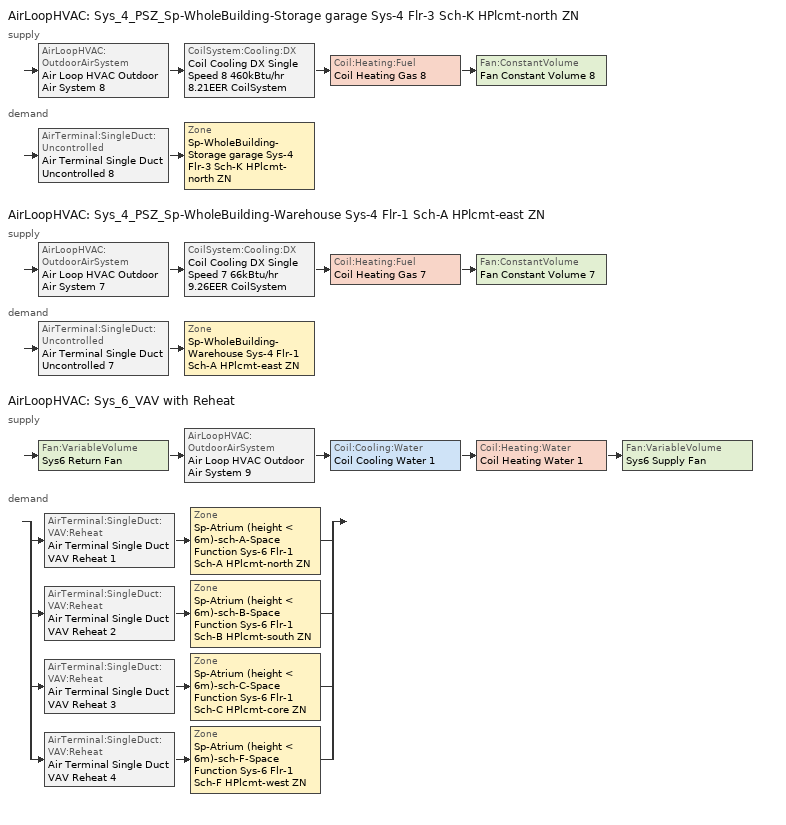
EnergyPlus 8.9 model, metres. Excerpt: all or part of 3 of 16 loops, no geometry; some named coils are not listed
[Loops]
AirLoopHVAC 'Sys_4_PSZ_Sp-WholeBuilding-Storage garage Sys-4 Flr-3 Sch-K HPlcmt-north ZN'
 supply: AirLoopHVAC:OutdoorAirSystem 'Air Loop HVAC Outdoor Air System 8' > CoilSystem:Cooling:DX 'Coil Cooling DX Single Speed 8 460kBtu/hr 8.21EER CoilSystem' > Coil:Heating:Fuel 'Coil Heating Gas 8' > Fan:ConstantVolume 'Fan Constant Volume 8'
 demand: AirTerminal:SingleDuct:Uncontrolled 'Air Terminal Single Duct Uncontrolled 8' > Zone 'Sp-WholeBuilding-Storage garage Sys-4 Flr-3 Sch-K HPlcmt-north ZN'
AirLoopHVAC 'Sys_4_PSZ_Sp-WholeBuilding-Warehouse Sys-4 Flr-1 Sch-A HPlcmt-east ZN'
 supply: AirLoopHVAC:OutdoorAirSystem 'Air Loop HVAC Outdoor Air System 7' > CoilSystem:Cooling:DX 'Coil Cooling DX Single Speed 7 66kBtu/hr 9.26EER CoilSystem' > Coil:Heating:Fuel 'Coil Heating Gas 7' > Fan:ConstantVolume 'Fan Constant Volume 7'
 demand: AirTerminal:SingleDuct:Uncontrolled 'Air Terminal Single Duct Uncontrolled 7' > Zone 'Sp-WholeBuilding-Warehouse Sys-4 Flr-1 Sch-A HPlcmt-east ZN'
AirLoopHVAC 'Sys_6_VAV with Reheat'
 supply: Fan:VariableVolume 'Sys6 Return Fan' > AirLoopHVAC:OutdoorAirSystem 'Air Loop HVAC Outdoor Air System 9' > Coil:Cooling:Water 'Coil Cooling Water 1' > Coil:Heating:Water 'Coil Heating Water 1' > Fan:VariableVolume 'Sys6 Supply Fan'
 demand: split
  | AirTerminal:SingleDuct:VAV:Reheat 'Air Terminal Single Duct VAV Reheat 1' > Zone 'Sp-Atrium (height < 6m)-sch-A-Space Function Sys-6 Flr-1 Sch-A HPlcmt-north ZN'
  | AirTerminal:SingleDuct:VAV:Reheat 'Air Terminal Single Duct VAV Reheat 2' > Zone 'Sp-Atrium (height < 6m)-sch-B-Space Function Sys-6 Flr-1 Sch-B HPlcmt-south ZN'
  | AirTerminal:SingleDuct:VAV:Reheat 'Air Terminal Single Duct VAV Reheat 3' > Zone 'Sp-Atrium (height < 6m)-sch-C-Space Function Sys-6 Flr-1 Sch-C HPlcmt-core ZN'
  | AirTerminal:SingleDuct:VAV:Reheat 'Air Terminal Single Duct VAV Reheat 4' > Zone 'Sp-Atrium (height < 6m)-sch-F-Space Function Sys-6 Flr-1 Sch-F HPlcmt-west ZN'
[ZoneControl:Thermostat] Control Object Type 1=ThermostatSetpoint:DualSetpoint
Name | Zone or ZoneList | Control Type Schedule | Control Name 1
Sp-Atrium (height < 6m)-sch-A-Space Function Sys-6 Flr-1 Sch-A HPlcmt-north ZN Thermostat | Sp-Atrium (height < 6m)-sch-A-Space Function Sys-6 Flr-1 Sch-A HPlcmt-north ZN | Sp-Atrium (height < 6m)-sch-A-Space Function Sys-6 Flr-1 Sch-A HPlcmt-north ZN Thermostat Schedule | Space Function Atrium (height < 6m)-sch-A Thermostat 2
Sp-Atrium (height < 6m)-sch-B-Space Function Sys-6 Flr-1 Sch-B HPlcmt-south ZN Thermostat | Sp-Atrium (height < 6m)-sch-B-Space Function Sys-6 Flr-1 Sch-B HPlcmt-south ZN | Sp-Atrium (height < 6m)-sch-B-Space Function Sys-6 Flr-1 Sch-B HPlcmt-south ZN Thermostat Schedule | Space Function Atrium (height < 6m)-sch-B Thermostat 2
Sp-Atrium (height < 6m)-sch-C-Space Function Sys-6 Flr-1 Sch-C HPlcmt-core ZN Thermostat | Sp-Atrium (height < 6m)-sch-C-Space Function Sys-6 Flr-1 Sch-C HPlcmt-core ZN | Sp-Atrium (height < 6m)-sch-C-Space Function Sys-6 Flr-1 Sch-C HPlcmt-core ZN Thermostat Schedule | Space Function Atrium (height < 6m)-sch-C Thermostat 2
Sp-Atrium (height < 6m)-sch-F-Space Function Sys-6 Flr-1 Sch-F HPlcmt-west ZN Thermostat | Sp-Atrium (height < 6m)-sch-F-Space Function Sys-6 Flr-1 Sch-F HPlcmt-west ZN | Sp-Atrium (height < 6m)-sch-F-Space Function Sys-6 Flr-1 Sch-F HPlcmt-west ZN Thermostat Schedule | Space Function Atrium (height < 6m)-sch-F Thermostat 2
Sp-WholeBuilding-Storage garage Sys-4 Flr-3 Sch-K HPlcmt-north ZN Thermostat | Sp-WholeBuilding-Storage garage Sys-4 Flr-3 Sch-K HPlcmt-north ZN | Sp-WholeBuilding-Storage garage Sys-4 Flr-3 Sch-K HPlcmt-north ZN Thermostat Schedule | Storage garage WholeBuilding Thermostat 2
Sp-WholeBuilding-Warehouse Sys-4 Flr-1 Sch-A HPlcmt-east ZN Thermostat | Sp-WholeBuilding-Warehouse Sys-4 Flr-1 Sch-A HPlcmt-east ZN | Sp-WholeBuilding-Warehouse Sys-4 Flr-1 Sch-A HPlcmt-east ZN Thermostat Schedule | Warehouse WholeBuilding Thermostat 2
[ThermostatSetpoint:DualSetpoint]
Name | Heating Setpoint Temperature Schedule | Cooling Setpoint Temperature Schedule
Space Function Atrium (height < 6m)-sch-A Thermostat 2; Warehouse WholeBuilding Thermostat 2 | NECB-A-Thermostat Setpoint-Heating | NECB-A-Thermostat Setpoint-Cooling
Space Function Atrium (height < 6m)-sch-B Thermostat 2 | NECB-B-Thermostat Setpoint-Heating | NECB-B-Thermostat Setpoint-Cooling
Space Function Atrium (height < 6m)-sch-C Thermostat 2 | NECB-C-Thermostat Setpoint-Heating | NECB-C-Thermostat Setpoint-Cooling
Space Function Atrium (height < 6m)-sch-F Thermostat 2 | NECB-F-Thermostat Setpoint-Heating | NECB-F-Thermostat Setpoint-Cooling
Storage garage WholeBuilding Thermostat 2 | NECB-K-Thermostat Setpoint-Heating | NECB-K-Thermostat Setpoint-Cooling
[AirTerminal:SingleDuct:VAV:Reheat] Availability Schedule=Always On Discrete; Maximum Air Flow Rate {m3/s}=Autosize; Zone Minimum Air Flow Input Method=Constant; Constant Minimum Air Flow Fraction=0.3; Maximum Hot Water or Steam Flow Rate {m3/s}=Autosize; Minimum Hot Water or Steam Flow Rate {m3/s}=0; Convergence Tolerance=0.001; Damper Heating Action=Normal; Maximum Flow per Zone Floor Area During Reheat {m3/s-m2}=Autocalculate; Maximum Flow Fraction During Reheat=0.5; Maximum Reheat Air Temperature {C}=43
Name | Fixed Minimum Air Flow Rate {m3/s} | Reheat Coil
Air Terminal Single Duct VAV Reheat 1 | 3.75 | Coil Heating Water 2
Air Terminal Single Duct VAV Reheat 2 | 3.75 | Coil Heating Water 3
Air Terminal Single Duct VAV Reheat 3 | 5 | Coil Heating Water 4
Air Terminal Single Duct VAV Reheat 4 | 3.75 | Coil Heating Water 5
[Coil:Heating:Water]
Coil Heating Water 1: Availability Schedule=Always On Discrete; U-Factor Times Area Value {W/K}=Autosize; Maximum Water Flow Rate {m3/s}=Autosize; Performance Input Method=UFactorTimesAreaAndDesignWaterFlowRate; Rated Capacity {W}=Autosize; Rated Inlet Water Temperature {C}=82.2; Rated Inlet Air Temperature {C}=16.6; Rated Outlet Water Temperature {C}=71.1; Rated Outlet Air Temperature {C}=32.2; Rated Ratio for Air and Water Convection=0.5
[Zone equipment]
Sp-Atrium (height < 6m)-sch-A-Space Function Sys-6 Flr-1 Sch-A HPlcmt-north ZN: Air Terminal Single Duct VAV Reheat 1, Zone HVAC Baseboard Convective Water 9
Sp-Atrium (height < 6m)-sch-B-Space Function Sys-6 Flr-1 Sch-B HPlcmt-south ZN: Air Terminal Single Duct VAV Reheat 2, Zone HVAC Baseboard Convective Water 10
Sp-Atrium (height < 6m)-sch-C-Space Function Sys-6 Flr-1 Sch-C HPlcmt-core ZN: Air Terminal Single Duct VAV Reheat 3, Zone HVAC Baseboard Convective Water 11
Sp-Atrium (height < 6m)-sch-F-Space Function Sys-6 Flr-1 Sch-F HPlcmt-west ZN: Air Terminal Single Duct VAV Reheat 4, Zone HVAC Baseboard Convective Water 12
Sp-WholeBuilding-Storage garage Sys-4 Flr-3 Sch-K HPlcmt-north ZN: Air Terminal Single Duct Uncontrolled 8, Zone HVAC Baseboard Convective Water 8
Sp-WholeBuilding-Warehouse Sys-4 Flr-1 Sch-A HPlcmt-east ZN: Air Terminal Single Duct Uncontrolled 7, Zone HVAC Baseboard Convective Water 7
[Sizing:Zone] Zone Cooling Design Supply Air Temperature Input Method=SupplyAirTemperature; Zone Cooling Design Supply Air Temperature {C}=13; Zone Cooling Design Supply Air Temperature Difference {deltaC}=11.11; Zone Heating Design Supply Air Temperature Input Method=SupplyAirTemperature; Zone Heating Design Supply Air Temperature {C}=43; Zone Heating Design Supply Air Temperature Difference {deltaC}=11.11; Zone Cooling Design Supply Air Humidity Ratio {kgWater/kgDryAir}=0.0085; Zone Heating Design Supply Air Humidity Ratio {kgWater/kgDryAir}=0.008; Zone Heating Sizing Factor=1.3; Zone Cooling Sizing Factor=1.1; Cooling Design Air Flow Method=DesignDay; Cooling Design Air Flow Rate {m3/s}=0; Cooling Minimum Air Flow per Zone Floor Area {m3/s-m2}=0.000762; Cooling Minimum Air Flow {m3/s}=0; Cooling Minimum Air Flow Fraction=0; Heating Design Air Flow Method=DesignDay; Heating Design Air Flow Rate {m3/s}=0; Heating Maximum Air Flow per Zone Floor Area {m3/s-m2}=0.002032; Heating Maximum Air Flow {m3/s}=0.141576; Heating Maximum Air Flow Fraction=0.3; Account for Dedicated Outdoor Air System=No
Name | Design Specification Outdoor Air Object | Design Specification Zone Air Distribution Object
Sp-Atrium (height < 6m)-sch-A-Space Function Sys-6 Flr-1 Sch-A HPlcmt-north ZN | Space Function Atrium (height < 6m)-sch-A Ventilation | Sp-Atrium (height < 6m)-sch-A-Space Function Sys-6 Flr-1 Sch-A HPlcmt-north ZN Design Spec Zone Air Dist
Sp-Atrium (height < 6m)-sch-B-Space Function Sys-6 Flr-1 Sch-B HPlcmt-south ZN | Space Function Atrium (height < 6m)-sch-B Ventilation | Sp-Atrium (height < 6m)-sch-B-Space Function Sys-6 Flr-1 Sch-B HPlcmt-south ZN Design Spec Zone Air Dist
Sp-Atrium (height < 6m)-sch-C-Space Function Sys-6 Flr-1 Sch-C HPlcmt-core ZN | Space Function Atrium (height < 6m)-sch-C Ventilation | Sp-Atrium (height < 6m)-sch-C-Space Function Sys-6 Flr-1 Sch-C HPlcmt-core ZN Design Spec Zone Air Dist
Sp-Atrium (height < 6m)-sch-F-Space Function Sys-6 Flr-1 Sch-F HPlcmt-west ZN | Space Function Atrium (height < 6m)-sch-F Ventilation | Sp-Atrium (height < 6m)-sch-F-Space Function Sys-6 Flr-1 Sch-F HPlcmt-west ZN Design Spec Zone Air Dist
Sp-WholeBuilding-Storage garage Sys-4 Flr-3 Sch-K HPlcmt-north ZN | Storage garage WholeBuilding Ventilation | Sp-WholeBuilding-Storage garage Sys-4 Flr-3 Sch-K HPlcmt-north ZN Design Spec Zone Air Dist
Sp-WholeBuilding-Warehouse Sys-4 Flr-1 Sch-A HPlcmt-east ZN | Warehouse WholeBuilding Ventilation | Sp-WholeBuilding-Warehouse Sys-4 Flr-1 Sch-A HPlcmt-east ZN Design Spec Zone Air Dist
[DesignSpecification:ZoneAirDistribution] Zone Air Distribution Effectiveness in Cooling Mode=1; Zone Air Distribution Effectiveness in Heating Mode=1
Sp-Atrium (height < 6m)-sch-A-Space Function Sys-6 Flr-1 Sch-A HPlcmt-north ZN Design Spec Zone Air Dist; Sp-Atrium (height < 6m)-sch-B-Space Function Sys-6 Flr-1 Sch-B HPlcmt-south ZN Design Spec Zone Air Dist; Sp-Atrium (height < 6m)-sch-C-Space Function Sys-6 Flr-1 Sch-C HPlcmt-core ZN Design Spec Zone Air Dist; Sp-Atrium (height < 6m)-sch-F-Space Function Sys-6 Flr-1 Sch-F HPlcmt-west ZN Design Spec Zone Air Dist; Sp-WholeBuilding-Storage garage Sys-4 Flr-3 Sch-K HPlcmt-north ZN Design Spec Zone Air Dist; Sp-WholeBuilding-Warehouse Sys-4 Flr-1 Sch-A HPlcmt-east ZN Design Spec Zone Air Dist
[Controller:MechanicalVentilation] Demand Controlled Ventilation=No; System Outdoor Air Method=ZoneSum
Name | Availability Schedule | Zone Name 1 | Design Specification Outdoor Air Object Name 1 | Design Specification Zone Air Distribution Object Name 1 | Zone Name 2 | Design Specification Outdoor Air Object Name 2 | Design Specification Zone Air Distribution Object Name 2 | Zone Name 3 | Design Specification Outdoor Air Object Name 3 | Design Specification Zone Air Distribution Object Name 3 | Zone Name 4 | Design Specification Outdoor Air Object Name 4 | Design Specification Zone Air Distribution Object Name 4
Controller Mechanical Ventilation 9 | Sys_6_VAV with Reheat Occ Sch | Sp-Atrium (height < 6m)-sch-A-Space Function Sys-6 Flr-1 Sch-A HPlcmt-north ZN | Space Function Atrium (height < 6m)-sch-A Ventilation | Sp-Atrium (height < 6m)-sch-A-Space Function Sys-6 Flr-1 Sch-A HPlcmt-north ZN Design Spec Zone Air Dist | Sp-Atrium (height < 6m)-sch-B-Space Function Sys-6 Flr-1 Sch-B HPlcmt-south ZN | Space Function Atrium (height < 6m)-sch-B Ventilation | Sp-Atrium (height < 6m)-sch-B-Space Function Sys-6 Flr-1 Sch-B HPlcmt-south ZN Design Spec Zone Air Dist | Sp-Atrium (height < 6m)-sch-C-Space Function Sys-6 Flr-1 Sch-C HPlcmt-core ZN | Space Function Atrium (height < 6m)-sch-C Ventilation | Sp-Atrium (height < 6m)-sch-C-Space Function Sys-6 Flr-1 Sch-C HPlcmt-core ZN Design Spec Zone Air Dist | Sp-Atrium (height < 6m)-sch-F-Space Function Sys-6 Flr-1 Sch-F HPlcmt-west ZN | Space Function Atrium (height < 6m)-sch-F Ventilation | Sp-Atrium (height < 6m)-sch-F-Space Function Sys-6 Flr-1 Sch-F HPlcmt-west ZN Design Spec Zone Air Dist
Controller Mechanical Ventilation 8 | Sys_4_PSZ_Sp-WholeBuilding-Storage garage Sys-4 Flr-3 Sch-K HPlcmt-north ZN Occ Sch | Sp-WholeBuilding-Storage garage Sys-4 Flr-3 Sch-K HPlcmt-north ZN | Storage garage WholeBuilding Ventilation | Sp-WholeBuilding-Storage garage Sys-4 Flr-3 Sch-K HPlcmt-north ZN Design Spec Zone Air Dist
Controller Mechanical Ventilation 7 | Sys_4_PSZ_Sp-WholeBuilding-Warehouse Sys-4 Flr-1 Sch-A HPlcmt-east ZN Occ Sch | Sp-WholeBuilding-Warehouse Sys-4 Flr-1 Sch-A HPlcmt-east ZN | Warehouse WholeBuilding Ventilation | Sp-WholeBuilding-Warehouse Sys-4 Flr-1 Sch-A HPlcmt-east ZN Design Spec Zone Air Dist
[DesignSpecification:OutdoorAir] Outdoor Air Method=Sum; Outdoor Air Flow per Person {m3/s-person}=0; Outdoor Air Flow per Zone {m3/s}=0; Outdoor Air Flow Air Changes per Hour {1/hr}=0
Name | Outdoor Air Flow per Zone Floor Area {m3/s-m2}
Space Function Atrium (height < 6m)-sch-A Ventilation; Space Function Atrium (height < 6m)-sch-B Ventilation; Space Function Atrium (height < 6m)-sch-C Ventilation; Space Function Atrium (height < 6m)-sch-F Ventilation | 0.0003048
Storage garage WholeBuilding Ventilation | 0.00381
Warehouse WholeBuilding Ventilation | 0.00030988
[AirTerminal:SingleDuct:Uncontrolled] Availability Schedule=Always On Discrete; Maximum Air Flow Rate {m3/s}=AutoSize
Air Terminal Single Duct Uncontrolled 8; Air Terminal Single Duct Uncontrolled 7
[AirLoopHVAC] Design Supply Air Flow Rate {m3/s}=AutoSize
Sys_4_PSZ_Sp-WholeBuilding-Storage garage Sys-4 Flr-3 Sch-K HPlcmt-north ZN; Sys_4_PSZ_Sp-WholeBuilding-Warehouse Sys-4 Flr-1 Sch-A HPlcmt-east ZN; Sys_6_VAV with Reheat
[Sizing:System] Type of Load to Size On=Sensible; Design Outdoor Air Flow Rate {m3/s}=Autosize; Preheat Design Temperature {C}=7; Preheat Design Humidity Ratio {kgWater/kgDryAir}=0.008; Precool Design Humidity Ratio {kgWater/kgDryAir}=0.008; Central Cooling Design Supply Air Temperature {C}=13; Type of Zone Sum to Use=NonCoincident; 100% Outdoor Air in Cooling=No; 100% Outdoor Air in Heating=No; Central Cooling Design Supply Air Humidity Ratio {kgWater/kgDryAir}=0.0085; Central Heating Design Supply Air Humidity Ratio {kgWater/kgDryAir}=0.008; Cooling Supply Air Flow Rate Method=DesignDay; Cooling Supply Air Flow Rate {m3/s}=0; Cooling Supply Air Flow Rate Per Floor Area {m3/s-m2}=0.00996765; Cooling Fraction of Autosized Cooling Supply Air Flow Rate=1; Cooling Supply Air Flow Rate Per Unit Cooling Capacity {m3/s-W}=3.94755e-05; Heating Supply Air Flow Rate Method=DesignDay; Heating Supply Air Flow Rate {m3/s}=0; Heating Supply Air Flow Rate Per Floor Area {m3/s-m2}=0.00996765; Heating Fraction of Autosized Heating Supply Air Flow Rate=1; Heating Fraction of Autosized Cooling Supply Air Flow Rate=1; Heating Supply Air Flow Rate Per Unit Heating Capacity {m3/s-W}=3.15882e-05; System Outdoor Air Method=ZoneSum; Zone Maximum Outdoor Air Fraction=1; Cooling Design Capacity Method=CoolingDesignCapacity; Cooling Design Capacity {W}=Autosize; Cooling Design Capacity Per Floor Area {W/m2}=234.7; Fraction of Autosized Cooling Design Capacity=1; Heating Design Capacity Method=HeatingDesignCapacity; Heating Design Capacity {W}=Autosize; Heating Design Capacity Per Floor Area {W/m2}=157; Fraction of Autosized Heating Design Capacity=1; Central Cooling Capacity Control Method=OnOff
Name | Central Heating Maximum System Air Flow Ratio | Precool Design Temperature {C} | Central Heating Design Supply Air Temperature {C}
Sys_4_PSZ_Sp-WholeBuilding-Storage garage Sys-4 Flr-3 Sch-K HPlcmt-north ZN; Sys_4_PSZ_Sp-WholeBuilding-Warehouse Sys-4 Flr-1 Sch-A HPlcmt-east ZN | 1 | 13 | 43
Sys_6_VAV with Reheat | 0.3 | 12.8 | 13.1
[Controller:OutdoorAir] Minimum Outdoor Air Flow Rate {m3/s}=Autosize; Maximum Outdoor Air Flow Rate {m3/s}=Autosize; Economizer Control Action Type=ModulateFlow; Lockout Type=NoLockout; Minimum Limit Type=FixedMinimum; High Humidity Control=No; Control High Indoor Humidity Based on Outdoor Humidity Ratio=Yes
Name | Economizer Control Type | Minimum Outdoor Air Schedule | Mechanical Ventilation Controller | Heat Recovery Bypass Control Type | Economizer Maximum Limit Dry-Bulb Temperature {C} | Economizer Maximum Limit Enthalpy {J/kg} | Economizer Minimum Limit Dry-Bulb Temperature {C}
Controller Outdoor Air 8 | DifferentialEnthalpy | Sys_4_PSZ_Sp-WholeBuilding-Storage garage Sys-4 Flr-3 Sch-K HPlcmt-north ZN Occ Sch | Controller Mechanical Ventilation 8 | BypassWhenOAFlowGreaterThanMinimum
Controller Outdoor Air 7 | NoEconomizer | Sys_4_PSZ_Sp-WholeBuilding-Warehouse Sys-4 Flr-1 Sch-A HPlcmt-east ZN Occ Sch | Controller Mechanical Ventilation 7 | BypassWhenWithinEconomizerLimits | 28 | 64000 | -100
Controller Outdoor Air 9 | DifferentialEnthalpy | Sys_6_VAV with Reheat Occ Sch | Controller Mechanical Ventilation 9 | BypassWhenOAFlowGreaterThanMinimum
[SetpointManager:MixedAir] Control Variable=Temperature
Node 133 OS Default SPM; Node 132 OS Default SPM; Node 131 OS Default SPM; Node 120 OS Default SPM; Node 119 OS Default SPM; Node 118 OS Default SPM; Node 177 OS Default SPM; Node 176 OS Default SPM; Node 175 OS Default SPM; Node 174 OS Default SPM
[CoilSystem:Cooling:DX] Availability Schedule=Always On Discrete
Name | Cooling Coil
Coil Cooling DX Single Speed 8 460kBtu/hr 8.21EER CoilSystem | Coil Cooling DX Single Speed 8 460kBtu/hr 8.21EER
Coil Cooling DX Single Speed 7 66kBtu/hr 9.26EER CoilSystem | Coil Cooling DX Single Speed 7 66kBtu/hr 9.26EER
[Coil:Cooling:DX:SingleSpeed] Availability Schedule=Always On Discrete; Gross Rated Total Cooling Capacity {W}=Autosize; Gross Rated Sensible Heat Ratio=Autosize; Rated Air Flow Rate {m3/s}=Autosize; Rated Evaporator Fan Power Per Volume Flow Rate {W/(m3/s)}=773.3; Total Cooling Capacity Function of Temperature Curve=DXCOOL-NECB2011-REF-CAPFT; Total Cooling Capacity Function of Flow Fraction Curve=DXCOOL-NECB2011-REF-CAPFFLOW; Energy Input Ratio Function of Temperature Curve=DXCOOL-NECB2011-REF-COOLEIRFT; Energy Input Ratio Function of Flow Fraction Curve=DXCOOL-NECB2011-REF-COOLEIRFFLOW; Part Load Fraction Correlation Curve=DXCOOL-NECB2011-REF-COOLPLFFPLR; Condenser Type=AirCooled; Evaporative Condenser Effectiveness=0; Evaporative Condenser Air Flow Rate {m3/s}=Autosize; Evaporative Condenser Pump Rated Power Consumption {W}=Autosize; Crankcase Heater Capacity {W}=0; Maximum Outdoor Dry-Bulb Temperature for Crankcase Heater Operation {C}=0; Basin Heater Capacity {W/K}=0; Basin Heater Setpoint Temperature {C}=10
Name | Gross Rated Cooling COP {W/W}
Coil Cooling DX Single Speed 8 460kBtu/hr 8.21EER | 3.07109
Coil Cooling DX Single Speed 7 66kBtu/hr 9.26EER | 3.17765
[Coil:Heating:Fuel] Availability Schedule=Always On Discrete; Fuel Type=NaturalGas; Burner Efficiency=0.81; Nominal Capacity {W}=AutoSize; Parasitic Electric Load {W}=0; Part Load Fraction Correlation Curve=FURNACE-EFFPLR-NECB2011; Parasitic Fuel Load {W}=0
Coil Heating Gas 8; Coil Heating Gas 7
[Fan:ConstantVolume] Fan Total Efficiency=0.39975; Pressure Rise {Pa}=640; Maximum Flow Rate {m3/s}=AutoSize; Motor Efficiency=0.615; Motor In Airstream Fraction=1
Name | Availability Schedule
Fan Constant Volume 8 | Sys_4_PSZ_Sp-WholeBuilding-Storage garage Sys-4 Flr-3 Sch-K HPlcmt-north ZN Occ Sch
Fan Constant Volume 7 | Sys_4_PSZ_Sp-WholeBuilding-Warehouse Sys-4 Flr-1 Sch-A HPlcmt-east ZN Occ Sch
[SetpointManager:SingleZone:Reheat] Control Variable=Temperature; Minimum Supply Air Temperature {C}=13; Maximum Supply Air Temperature {C}=43
Name | Control Zone
Setpoint Manager Single Zone Reheat 8 | Sp-WholeBuilding-Storage garage Sys-4 Flr-3 Sch-K HPlcmt-north ZN
Setpoint Manager Single Zone Reheat 7 | Sp-WholeBuilding-Warehouse Sys-4 Flr-1 Sch-A HPlcmt-east ZN
[HeatExchanger:AirToAir:SensibleAndLatent] Availability Schedule=Always On Discrete; Nominal Supply Air Flow Rate {m3/s}=Autosize; Sensible Effectiveness at 100% Heating Air Flow=0.5; Latent Effectiveness at 100% Heating Air Flow=0.5; Sensible Effectiveness at 75% Heating Air Flow=0.5; Latent Effectiveness at 75% Heating Air Flow=0.5; Sensible Effectiveness at 100% Cooling Air Flow=0.5; Latent Effectiveness at 100% Cooling Air Flow=0.5; Sensible Effectiveness at 75% Cooling Air Flow=0.5; Latent Effectiveness at 75% Cooling Air Flow=0.5; Supply Air Outlet Temperature Control=Yes; Heat Exchanger Type=Rotary; Frost Control Type=ExhaustOnly; Threshold Temperature {C}=-23.3; Initial Defrost Time Fraction=0.167; Rate of Defrost Time Fraction Increase {1/K}=1.44; Economizer Lockout=Yes
Name | Nominal Electric Power {W}
Sys_4_PSZ_Sp-WholeBuilding-Storage garage Sys-4 Flr-3 Sch-K HPlcmt-north ZN ERV | 5175.64
Sys_6_VAV with Reheat ERV | 1826.89
[SetpointManager:OutdoorAirPretreat] Control Variable=Temperature; Minimum Setpoint Temperature {C}=-99; Maximum Setpoint Temperature {C}=99; Minimum Setpoint Humidity Ratio {kgWater/kgDryAir}=1e-05; Maximum Setpoint Humidity Ratio {kgWater/kgDryAir}=1
Setpoint Manager Outdoor Air Pretreat 2; Setpoint Manager Outdoor Air Pretreat 3
[Controller:WaterCoil] Control Variable=Temperature; Actuator Variable=Flow; Maximum Actuated Flow {m3/s}=Autosize; Minimum Actuated Flow {m3/s}=0
Name | Action | Controller Convergence Tolerance {deltaC}
Controller Water Coil 2 | Reverse | Autosize
Controller Water Coil 1 | Normal | 0.0001
[Fan:VariableVolume] Availability Schedule=Sys_6_VAV with Reheat Occ Sch; Maximum Flow Rate {m3/s}=AutoSize; Fan Power Minimum Flow Rate Input Method=Fraction; Fan Power Minimum Air Flow Rate {m3/s}=0; Motor In Airstream Fraction=1; Fan Power Coefficient 5=0
Name | Fan Total Efficiency | Pressure Rise {Pa} | Fan Power Minimum Flow Fraction | Motor Efficiency | Fan Power Coefficient 1 | Fan Power Coefficient 2 | Fan Power Coefficient 3 | Fan Power Coefficient 4
Sys6 Return Fan | 0.299975 | 250 | 0.68 | 0.4615 | -2.4176 | 9.5874 | -11.559 | 5.4009
Sys6 Supply Fan | 0.549965 | 1000 | 0.5 | 0.8461 | -4.1457 | 16.803 | -19.471 | 7.8488
[Coil:Cooling:Water]
Coil Cooling Water 1: Availability Schedule=Always On Discrete; Design Water Flow Rate {m3/s}=Autosize; Design Air Flow Rate {m3/s}=Autosize; Design Inlet Water Temperature {C}=Autosize; Design Inlet Air Temperature {C}=Autosize; Design Outlet Air Temperature {C}=Autosize; Design Inlet Air Humidity Ratio {kgWater/kgDryAir}=Autosize; Design Outlet Air Humidity Ratio {kgWater/kgDryAir}=Autosize; Type of Analysis=SimpleAnalysis; Heat Exchanger Configuration=CrossFlow
[SetpointManager:Scheduled]
Setpoint Manager Scheduled 3: Control Variable=Temperature; Schedule=Supply Air Temp
[Schedule:Compact]
Sp-Atrium (height < 6m)-sch-A-Space Function Sys-6 Flr-1 Sch-A HPlcmt-north ZN Thermostat Schedule; Sp-Atrium (height < 6m)-sch-B-Space Function Sys-6 Flr-1 Sch-B HPlcmt-south ZN Thermostat Schedule; Sp-Atrium (height < 6m)-sch-C-Space Function Sys-6 Flr-1 Sch-C HPlcmt-core ZN Thermostat Schedule; Sp-Atrium (height < 6m)-sch-F-Space Function Sys-6 Flr-1 Sch-F HPlcmt-west ZN Thermostat Schedule; Sp-WholeBuilding-Storage garage Sys-4 Flr-3 Sch-K HPlcmt-north ZN Thermostat Schedule; Sp-WholeBuilding-Warehouse Sys-4 Flr-1 Sch-A HPlcmt-east ZN Thermostat Schedule: Through: 12/31, For: AllDays, Until: 24:00, 4
[Schedule:Day:Interval]
NECB-A-Thermostat Setpoint-Heating Sun|Hol Day; NECB-A-Thermostat Setpoint-Heating Sat Day: No, 24:00, 18
NECB-A-Thermostat Setpoint-Heating Default|Wkdy Day; NECB-A-Thermostat Setpoint-Heating Default: No, 06:00, 18, 07:00, 20, 21:00, 22, 24:00, 18
NECB-A-Thermostat Setpoint-Cooling Sun|Hol Day; NECB-A-Thermostat Setpoint-Cooling Sat Day; NECB-K-Thermostat Setpoint-Cooling Sun|Hol Day; NECB-K-Thermostat Setpoint-Cooling Default|Wkdy Day; NECB-K-Thermostat Setpoint-Cooling Sat Day; NECB-K-Thermostat Setpoint-Cooling Default: No, 24:00, 35
NECB-A-Thermostat Setpoint-Cooling Default|Wkdy Day; NECB-A-Thermostat Setpoint-Cooling Default: No, 06:00, 35, 21:00, 24, 24:00, 35
Sys_6_VAV with Reheat Occ Sch Sunday; Sys_6_VAV with Reheat Occ Sch Saturday: No, 02:00, 1, 10:00, 0, 24:00, 1
Sys_6_VAV with Reheat Occ Sch Monday; Sys_6_VAV with Reheat Occ Sch Tuesday; Sys_6_VAV with Reheat Occ Sch Wednesday; Sys_6_VAV with Reheat Occ Sch Thursday; Sys_6_VAV with Reheat Occ Sch Friday: No, 02:00, 1, 08:00, 0, 24:00, 1
Sys_6_VAV with Reheat Occ Sch Default; Sys_6_VAV with Reheat Occ Sch Summer Design Day; Sys_6_VAV with Reheat Occ Sch Winter Design Day; Sys_4_PSZ_Sp-WholeBuilding-Storage garage Sys-4 Flr-3 Sch-K HPlcmt-north ZN Occ Sch Default; Sys_4_PSZ_Sp-WholeBuilding-Storage garage Sys-4 Flr-3 Sch-K HPlcmt-north ZN Occ Sch Summer Design Day; Sys_4_PSZ_Sp-WholeBuilding-Storage garage Sys-4 Flr-3 Sch-K HPlcmt-north ZN Occ Sch Winter Design Day; Sys_4_PSZ_Sp-WholeBuilding-Warehouse Sys-4 Flr-1 Sch-A HPlcmt-east ZN Occ Sch Default; Sys_4_PSZ_Sp-WholeBuilding-Warehouse Sys-4 Flr-1 Sch-A HPlcmt-east ZN Occ Sch Summer Design Day; Sys_4_PSZ_Sp-WholeBuilding-Warehouse Sys-4 Flr-1 Sch-A HPlcmt-east ZN Occ Sch Winter Design Day: No, 24:00, 1
NECB-B-Thermostat Setpoint-Heating Sun|Hol Day: No, 01:00, 18, 02:00, 22, 09:00, 18, 10:00, 20, 23:00, 22, 24:00, 18
NECB-B-Thermostat Setpoint-Heating Default|Wkdy Day; NECB-B-Thermostat Setpoint-Heating Sat Day; NECB-B-Thermostat Setpoint-Heating Default: No, 02:00, 22, 08:00, 18, 09:00, 20, 24:00, 22
NECB-B-Thermostat Setpoint-Cooling Sun|Hol Day: No, 09:00, 35, 23:00, 24, 24:00, 35
NECB-B-Thermostat Setpoint-Cooling Default|Wkdy Day; NECB-B-Thermostat Setpoint-Cooling Sat Day; NECB-B-Thermostat Setpoint-Cooling Default: No, 01:00, 24, 08:00, 35, 24:00, 24
NECB-C-Thermostat Setpoint-Heating Sun|Hol Day: No, 09:00, 18, 10:00, 20, 19:00, 22, 24:00, 18
NECB-C-Thermostat Setpoint-Heating Default|Wkdy Day; NECB-C-Thermostat Setpoint-Heating Sat Day; NECB-C-Thermostat Setpoint-Heating Default: No, 07:00, 18, 08:00, 20, 21:00, 22, 24:00, 18
NECB-C-Thermostat Setpoint-Cooling Sun|Hol Day: No, 07:00, 35, 19:00, 24, 24:00, 35
NECB-C-Thermostat Setpoint-Cooling Default|Wkdy Day; NECB-C-Thermostat Setpoint-Cooling Sat Day; NECB-C-Thermostat Setpoint-Cooling Default: No, 07:00, 35, 21:00, 24, 24:00, 35
NECB-F-Thermostat Setpoint-Heating Sun|Hol Day; NECB-F-Thermostat Setpoint-Heating Default|Wkdy Day; NECB-F-Thermostat Setpoint-Heating Sat Day; NECB-F-Thermostat Setpoint-Heating Default: No, 01:00, 22, 07:00, 18, 08:00, 20, 24:00, 22
NECB-F-Thermostat Setpoint-Cooling Sun|Hol Day; NECB-F-Thermostat Setpoint-Cooling Default|Wkdy Day; NECB-F-Thermostat Setpoint-Cooling Sat Day; NECB-F-Thermostat Setpoint-Cooling Default: No, 24:00, 24
NECB-K-Thermostat Setpoint-Heating Sun|Hol Day; NECB-K-Thermostat Setpoint-Heating Default|Wkdy Day; NECB-K-Thermostat Setpoint-Heating Sat Day; NECB-K-Thermostat Setpoint-Heating Default: No, 24:00, 5
Sys_4_PSZ_Sp-WholeBuilding-Storage garage Sys-4 Flr-3 Sch-K HPlcmt-north ZN Occ Sch Sunday; Sys_4_PSZ_Sp-WholeBuilding-Storage garage Sys-4 Flr-3 Sch-K HPlcmt-north ZN Occ Sch Monday; Sys_4_PSZ_Sp-WholeBuilding-Storage garage Sys-4 Flr-3 Sch-K HPlcmt-north ZN Occ Sch Tuesday; Sys_4_PSZ_Sp-WholeBuilding-Storage garage Sys-4 Flr-3 Sch-K HPlcmt-north ZN Occ Sch Wednesday; Sys_4_PSZ_Sp-WholeBuilding-Storage garage Sys-4 Flr-3 Sch-K HPlcmt-north ZN Occ Sch Thursday; Sys_4_PSZ_Sp-WholeBuilding-Storage garage Sys-4 Flr-3 Sch-K HPlcmt-north ZN Occ Sch Friday; Sys_4_PSZ_Sp-WholeBuilding-Storage garage Sys-4 Flr-3 Sch-K HPlcmt-north ZN Occ Sch Saturday: No, 06:00, 0, 20:00, 1, 24:00, 0
Sys_4_PSZ_Sp-WholeBuilding-Warehouse Sys-4 Flr-1 Sch-A HPlcmt-east ZN Occ Sch Sunday; Sys_4_PSZ_Sp-WholeBuilding-Warehouse Sys-4 Flr-1 Sch-A HPlcmt-east ZN Occ Sch Saturday: No, 24:00, 0
Sys_4_PSZ_Sp-WholeBuilding-Warehouse Sys-4 Flr-1 Sch-A HPlcmt-east ZN Occ Sch Monday; Sys_4_PSZ_Sp-WholeBuilding-Warehouse Sys-4 Flr-1 Sch-A HPlcmt-east ZN Occ Sch Tuesday; Sys_4_PSZ_Sp-WholeBuilding-Warehouse Sys-4 Flr-1 Sch-A HPlcmt-east ZN Occ Sch Wednesday; Sys_4_PSZ_Sp-WholeBuilding-Warehouse Sys-4 Flr-1 Sch-A HPlcmt-east ZN Occ Sch Thursday; Sys_4_PSZ_Sp-WholeBuilding-Warehouse Sys-4 Flr-1 Sch-A HPlcmt-east ZN Occ Sch Friday: No, 08:00, 0, 19:00, 1, 24:00, 0
Supply Air Temp Default: No, 24:00, 13
[Schedule:Week:Daily]
NECB-A-Thermostat Setpoint-Heating Week Rule - Jan1-Dec31: NECB-A-Thermostat Setpoint-Heating Sun|Hol Day, NECB-A-Thermostat Setpoint-Heating Default|Wkdy Day, NECB-A-Thermostat Setpoint-Heating Default|Wkdy Day, NECB-A-Thermostat Setpoint-Heating Default|Wkdy Day, NECB-A-Thermostat Setpoint-Heating Default|Wkdy Day, NECB-A-Thermostat Setpoint-Heating Default|Wkdy Day, NECB-A-Thermostat Setpoint-Heating Sat Day, NECB-A-Thermostat Setpoint-Heating Default, NECB-A-Thermostat Setpoint-Heating Default, NECB-A-Thermostat Setpoint-Heating Default, NECB-A-Thermostat Setpoint-Heating Default, NECB-A-Thermostat Setpoint-Heating Default
NECB-A-Thermostat Setpoint-Cooling Week Rule - Jan1-Dec31: NECB-A-Thermostat Setpoint-Cooling Sun|Hol Day, NECB-A-Thermostat Setpoint-Cooling Default|Wkdy Day, NECB-A-Thermostat Setpoint-Cooling Default|Wkdy Day, NECB-A-Thermostat Setpoint-Cooling Default|Wkdy Day, NECB-A-Thermostat Setpoint-Cooling Default|Wkdy Day, NECB-A-Thermostat Setpoint-Cooling Default|Wkdy Day, NECB-A-Thermostat Setpoint-Cooling Sat Day, NECB-A-Thermostat Setpoint-Cooling Default, NECB-A-Thermostat Setpoint-Cooling Default, NECB-A-Thermostat Setpoint-Cooling Default, NECB-A-Thermostat Setpoint-Cooling Default, NECB-A-Thermostat Setpoint-Cooling Default
Sys_6_VAV with Reheat Occ Sch Week Rule - Jan1-Dec31: Sys_6_VAV with Reheat Occ Sch Sunday, Sys_6_VAV with Reheat Occ Sch Monday, Sys_6_VAV with Reheat Occ Sch Tuesday, Sys_6_VAV with Reheat Occ Sch Wednesday, Sys_6_VAV with Reheat Occ Sch Thursday, Sys_6_VAV with Reheat Occ Sch Friday, Sys_6_VAV with Reheat Occ Sch Saturday, Sys_6_VAV with Reheat Occ Sch Default, Sys_6_VAV with Reheat Occ Sch Summer Design Day, Sys_6_VAV with Reheat Occ Sch Winter Design Day, Sys_6_VAV with Reheat Occ Sch Default, Sys_6_VAV with Reheat Occ Sch Default
NECB-B-Thermostat Setpoint-Heating Week Rule - Jan1-Dec31: NECB-B-Thermostat Setpoint-Heating Sun|Hol Day, NECB-B-Thermostat Setpoint-Heating Default|Wkdy Day, NECB-B-Thermostat Setpoint-Heating Default|Wkdy Day, NECB-B-Thermostat Setpoint-Heating Default|Wkdy Day, NECB-B-Thermostat Setpoint-Heating Default|Wkdy Day, NECB-B-Thermostat Setpoint-Heating Default|Wkdy Day, NECB-B-Thermostat Setpoint-Heating Sat Day, NECB-B-Thermostat Setpoint-Heating Default, NECB-B-Thermostat Setpoint-Heating Default, NECB-B-Thermostat Setpoint-Heating Default, NECB-B-Thermostat Setpoint-Heating Default, NECB-B-Thermostat Setpoint-Heating Default
NECB-B-Thermostat Setpoint-Cooling Week Rule - Jan1-Dec31: NECB-B-Thermostat Setpoint-Cooling Sun|Hol Day, NECB-B-Thermostat Setpoint-Cooling Default|Wkdy Day, NECB-B-Thermostat Setpoint-Cooling Default|Wkdy Day, NECB-B-Thermostat Setpoint-Cooling Default|Wkdy Day, NECB-B-Thermostat Setpoint-Cooling Default|Wkdy Day, NECB-B-Thermostat Setpoint-Cooling Default|Wkdy Day, NECB-B-Thermostat Setpoint-Cooling Sat Day, NECB-B-Thermostat Setpoint-Cooling Default, NECB-B-Thermostat Setpoint-Cooling Default, NECB-B-Thermostat Setpoint-Cooling Default, NECB-B-Thermostat Setpoint-Cooling Default, NECB-B-Thermostat Setpoint-Cooling Default
NECB-C-Thermostat Setpoint-Heating Week Rule - Jan1-Dec31: NECB-C-Thermostat Setpoint-Heating Sun|Hol Day, NECB-C-Thermostat Setpoint-Heating Default|Wkdy Day, NECB-C-Thermostat Setpoint-Heating Default|Wkdy Day, NECB-C-Thermostat Setpoint-Heating Default|Wkdy Day, NECB-C-Thermostat Setpoint-Heating Default|Wkdy Day, NECB-C-Thermostat Setpoint-Heating Default|Wkdy Day, NECB-C-Thermostat Setpoint-Heating Sat Day, NECB-C-Thermostat Setpoint-Heating Default, NECB-C-Thermostat Setpoint-Heating Default, NECB-C-Thermostat Setpoint-Heating Default, NECB-C-Thermostat Setpoint-Heating Default, NECB-C-Thermostat Setpoint-Heating Default
NECB-C-Thermostat Setpoint-Cooling Week Rule - Jan1-Dec31: NECB-C-Thermostat Setpoint-Cooling Sun|Hol Day, NECB-C-Thermostat Setpoint-Cooling Default|Wkdy Day, NECB-C-Thermostat Setpoint-Cooling Default|Wkdy Day, NECB-C-Thermostat Setpoint-Cooling Default|Wkdy Day, NECB-C-Thermostat Setpoint-Cooling Default|Wkdy Day, NECB-C-Thermostat Setpoint-Cooling Default|Wkdy Day, NECB-C-Thermostat Setpoint-Cooling Sat Day, NECB-C-Thermostat Setpoint-Cooling Default, NECB-C-Thermostat Setpoint-Cooling Default, NECB-C-Thermostat Setpoint-Cooling Default, NECB-C-Thermostat Setpoint-Cooling Default, NECB-C-Thermostat Setpoint-Cooling Default
NECB-F-Thermostat Setpoint-Heating Week Rule - Jan1-Dec31: NECB-F-Thermostat Setpoint-Heating Sun|Hol Day, NECB-F-Thermostat Setpoint-Heating Default|Wkdy Day, NECB-F-Thermostat Setpoint-Heating Default|Wkdy Day, NECB-F-Thermostat Setpoint-Heating Default|Wkdy Day, NECB-F-Thermostat Setpoint-Heating Default|Wkdy Day, NECB-F-Thermostat Setpoint-Heating Default|Wkdy Day, NECB-F-Thermostat Setpoint-Heating Sat Day, NECB-F-Thermostat Setpoint-Heating Default, NECB-F-Thermostat Setpoint-Heating Default, NECB-F-Thermostat Setpoint-Heating Default, NECB-F-Thermostat Setpoint-Heating Default, NECB-F-Thermostat Setpoint-Heating Default
NECB-F-Thermostat Setpoint-Cooling Week Rule - Jan1-Dec31: NECB-F-Thermostat Setpoint-Cooling Sun|Hol Day, NECB-F-Thermostat Setpoint-Cooling Default|Wkdy Day, NECB-F-Thermostat Setpoint-Cooling Default|Wkdy Day, NECB-F-Thermostat Setpoint-Cooling Default|Wkdy Day, NECB-F-Thermostat Setpoint-Cooling Default|Wkdy Day, NECB-F-Thermostat Setpoint-Cooling Default|Wkdy Day, NECB-F-Thermostat Setpoint-Cooling Sat Day, NECB-F-Thermostat Setpoint-Cooling Default, NECB-F-Thermostat Setpoint-Cooling Default, NECB-F-Thermostat Setpoint-Cooling Default, NECB-F-Thermostat Setpoint-Cooling Default, NECB-F-Thermostat Setpoint-Cooling Default
NECB-K-Thermostat Setpoint-Heating Week Rule - Jan1-Dec31: NECB-K-Thermostat Setpoint-Heating Sun|Hol Day, NECB-K-Thermostat Setpoint-Heating Default|Wkdy Day, NECB-K-Thermostat Setpoint-Heating Default|Wkdy Day, NECB-K-Thermostat Setpoint-Heating Default|Wkdy Day, NECB-K-Thermostat Setpoint-Heating Default|Wkdy Day, NECB-K-Thermostat Setpoint-Heating Default|Wkdy Day, NECB-K-Thermostat Setpoint-Heating Sat Day, NECB-K-Thermostat Setpoint-Heating Default, NECB-K-Thermostat Setpoint-Heating Default, NECB-K-Thermostat Setpoint-Heating Default, NECB-K-Thermostat Setpoint-Heating Default, NECB-K-Thermostat Setpoint-Heating Default
NECB-K-Thermostat Setpoint-Cooling Week Rule - Jan1-Dec31: NECB-K-Thermostat Setpoint-Cooling Sun|Hol Day, NECB-K-Thermostat Setpoint-Cooling Default|Wkdy Day, NECB-K-Thermostat Setpoint-Cooling Default|Wkdy Day, NECB-K-Thermostat Setpoint-Cooling Default|Wkdy Day, NECB-K-Thermostat Setpoint-Cooling Default|Wkdy Day, NECB-K-Thermostat Setpoint-Cooling Default|Wkdy Day, NECB-K-Thermostat Setpoint-Cooling Sat Day, NECB-K-Thermostat Setpoint-Cooling Default, NECB-K-Thermostat Setpoint-Cooling Default, NECB-K-Thermostat Setpoint-Cooling Default, NECB-K-Thermostat Setpoint-Cooling Default, NECB-K-Thermostat Setpoint-Cooling Default
Sys_4_PSZ_Sp-WholeBuilding-Storage garage Sys-4 Flr-3 Sch-K HPlcmt-north ZN Occ Sch Week Rule - Jan1-Dec31: Sys_4_PSZ_Sp-WholeBuilding-Storage garage Sys-4 Flr-3 Sch-K HPlcmt-north ZN Occ Sch Sunday, Sys_4_PSZ_Sp-WholeBuilding-Storage garage Sys-4 Flr-3 Sch-K HPlcmt-north ZN Occ Sch Monday, Sys_4_PSZ_Sp-WholeBuilding-Storage garage Sys-4 Flr-3 Sch-K HPlcmt-north ZN Occ Sch Tuesday, Sys_4_PSZ_Sp-WholeBuilding-Storage garage Sys-4 Flr-3 Sch-K HPlcmt-north ZN Occ Sch Wednesday, Sys_4_PSZ_Sp-WholeBuilding-Storage garage Sys-4 Flr-3 Sch-K HPlcmt-north ZN Occ Sch Thursday, Sys_4_PSZ_Sp-WholeBuilding-Storage garage Sys-4 Flr-3 Sch-K HPlcmt-north ZN Occ Sch Friday, Sys_4_PSZ_Sp-WholeBuilding-Storage garage Sys-4 Flr-3 Sch-K HPlcmt-north ZN Occ Sch Saturday, Sys_4_PSZ_Sp-WholeBuilding-Storage garage Sys-4 Flr-3 Sch-K HPlcmt-north ZN Occ Sch Default, Sys_4_PSZ_Sp-WholeBuilding-Storage garage Sys-4 Flr-3 Sch-K HPlcmt-north ZN Occ Sch Summer Design Day, Sys_4_PSZ_Sp-WholeBuilding-Storage garage Sys-4 Flr-3 Sch-K HPlcmt-north ZN Occ Sch Winter Design Day, Sys_4_PSZ_Sp-WholeBuilding-Storage garage Sys-4 Flr-3 Sch-K HPlcmt-north ZN Occ Sch Default, Sys_4_PSZ_Sp-WholeBuilding-Storage garage Sys-4 Flr-3 Sch-K HPlcmt-north ZN Occ Sch Default
Sys_4_PSZ_Sp-WholeBuilding-Warehouse Sys-4 Flr-1 Sch-A HPlcmt-east ZN Occ Sch Week Rule - Jan1-Dec31: Sys_4_PSZ_Sp-WholeBuilding-Warehouse Sys-4 Flr-1 Sch-A HPlcmt-east ZN Occ Sch Sunday, Sys_4_PSZ_Sp-WholeBuilding-Warehouse Sys-4 Flr-1 Sch-A HPlcmt-east ZN Occ Sch Monday, Sys_4_PSZ_Sp-WholeBuilding-Warehouse Sys-4 Flr-1 Sch-A HPlcmt-east ZN Occ Sch Tuesday, Sys_4_PSZ_Sp-WholeBuilding-Warehouse Sys-4 Flr-1 Sch-A HPlcmt-east ZN Occ Sch Wednesday, Sys_4_PSZ_Sp-WholeBuilding-Warehouse Sys-4 Flr-1 Sch-A HPlcmt-east ZN Occ Sch Thursday, Sys_4_PSZ_Sp-WholeBuilding-Warehouse Sys-4 Flr-1 Sch-A HPlcmt-east ZN Occ Sch Friday, Sys_4_PSZ_Sp-WholeBuilding-Warehouse Sys-4 Flr-1 Sch-A HPlcmt-east ZN Occ Sch Saturday, Sys_4_PSZ_Sp-WholeBuilding-Warehouse Sys-4 Flr-1 Sch-A HPlcmt-east ZN Occ Sch Default, Sys_4_PSZ_Sp-WholeBuilding-Warehouse Sys-4 Flr-1 Sch-A HPlcmt-east ZN Occ Sch Summer Design Day, Sys_4_PSZ_Sp-WholeBuilding-Warehouse Sys-4 Flr-1 Sch-A HPlcmt-east ZN Occ Sch Winter Design Day, Sys_4_PSZ_Sp-WholeBuilding-Warehouse Sys-4 Flr-1 Sch-A HPlcmt-east ZN Occ Sch Default, Sys_4_PSZ_Sp-WholeBuilding-Warehouse Sys-4 Flr-1 Sch-A HPlcmt-east ZN Occ Sch Default
Supply Air Temp Week Rule - Jan1-Dec31: Supply Air Temp Default, Supply Air Temp Default, Supply Air Temp Default, Supply Air Temp Default, Supply Air Temp Default, Supply Air Temp Default, Supply Air Temp Default, Supply Air Temp Default, Supply Air Temp Default, Supply Air Temp Default, Supply Air Temp Default, Supply Air Temp Default
[Schedule:Year]
NECB-A-Thermostat Setpoint-Heating: NECB-A-Thermostat Setpoint-Heating Week Rule - Jan1-Dec31, 1, 1, 12, 31
NECB-A-Thermostat Setpoint-Cooling: NECB-A-Thermostat Setpoint-Cooling Week Rule - Jan1-Dec31, 1, 1, 12, 31
Sys_6_VAV with Reheat Occ Sch: Sys_6_VAV with Reheat Occ Sch Week Rule - Jan1-Dec31, 1, 1, 12, 31
NECB-B-Thermostat Setpoint-Heating: NECB-B-Thermostat Setpoint-Heating Week Rule - Jan1-Dec31, 1, 1, 12, 31
NECB-B-Thermostat Setpoint-Cooling: NECB-B-Thermostat Setpoint-Cooling Week Rule - Jan1-Dec31, 1, 1, 12, 31
NECB-C-Thermostat Setpoint-Heating: NECB-C-Thermostat Setpoint-Heating Week Rule - Jan1-Dec31, 1, 1, 12, 31
NECB-C-Thermostat Setpoint-Cooling: NECB-C-Thermostat Setpoint-Cooling Week Rule - Jan1-Dec31, 1, 1, 12, 31
NECB-F-Thermostat Setpoint-Heating: NECB-F-Thermostat Setpoint-Heating Week Rule - Jan1-Dec31, 1, 1, 12, 31
NECB-F-Thermostat Setpoint-Cooling: NECB-F-Thermostat Setpoint-Cooling Week Rule - Jan1-Dec31, 1, 1, 12, 31
NECB-K-Thermostat Setpoint-Heating: NECB-K-Thermostat Setpoint-Heating Week Rule - Jan1-Dec31, 1, 1, 12, 31
NECB-K-Thermostat Setpoint-Cooling: NECB-K-Thermostat Setpoint-Cooling Week Rule - Jan1-Dec31, 1, 1, 12, 31
Sys_4_PSZ_Sp-WholeBuilding-Storage garage Sys-4 Flr-3 Sch-K HPlcmt-north ZN Occ Sch: Sys_4_PSZ_Sp-WholeBuilding-Storage garage Sys-4 Flr-3 Sch-K HPlcmt-north ZN Occ Sch Week Rule - Jan1-Dec31, 1, 1, 12, 31
Sys_4_PSZ_Sp-WholeBuilding-Warehouse Sys-4 Flr-1 Sch-A HPlcmt-east ZN Occ Sch: Sys_4_PSZ_Sp-WholeBuilding-Warehouse Sys-4 Flr-1 Sch-A HPlcmt-east ZN Occ Sch Week Rule - Jan1-Dec31, 1, 1, 12, 31
Supply Air Temp: Supply Air Temp Week Rule - Jan1-Dec31, 1, 1, 12, 31
[Schedule:Constant]
Always On Discrete: Hourly Value=1
[Curve:Biquadratic] Minimum Value of x {BasedOnField A2}=13; Maximum Value of x {BasedOnField A2}=24; Minimum Value of y {BasedOnField A3}=24; Maximum Value of y {BasedOnField A3}=46
Name | Coefficient1 Constant | Coefficient2 x | Coefficient3 x**2 | Coefficient4 y | Coefficient5 y**2 | Coefficient6 x*y
DXCOOL-NECB2011-REF-CAPFT | 0.867905 | 0.0142459 | 0.00055436 | -0.0075575 | 3.3e-05 | -0.0001918
DXCOOL-NECB2011-REF-COOLEIRFT | 0.116936 | 0.0284933 | -0.0004112 | 0.0214108 | 0.00016103 | -0.0006791
[Curve:Quadratic] Coefficient1 Constant=1; Coefficient2 x=0; Coefficient3 x**2=0; Minimum Value of x {BasedOnField A2}=0; Maximum Value of x {BasedOnField A2}=1
DXCOOL-NECB2011-REF-CAPFFLOW; DXCOOL-NECB2011-REF-COOLEIRFFLOW
[Curve:Cubic] Maximum Value of x {BasedOnField A2}=1
Name | Coefficient1 Constant | Coefficient2 x | Coefficient3 x**2 | Coefficient4 x**3 | Minimum Value of x {BasedOnField A2}
DXCOOL-NECB2011-REF-COOLPLFFPLR | 0.0277 | 4.9151 | -8.184 | 4.2702 | 0.7
FURNACE-EFFPLR-NECB2011 | 0.7277 | 1.0667 | -1.5174 | 0.7282 | 0
